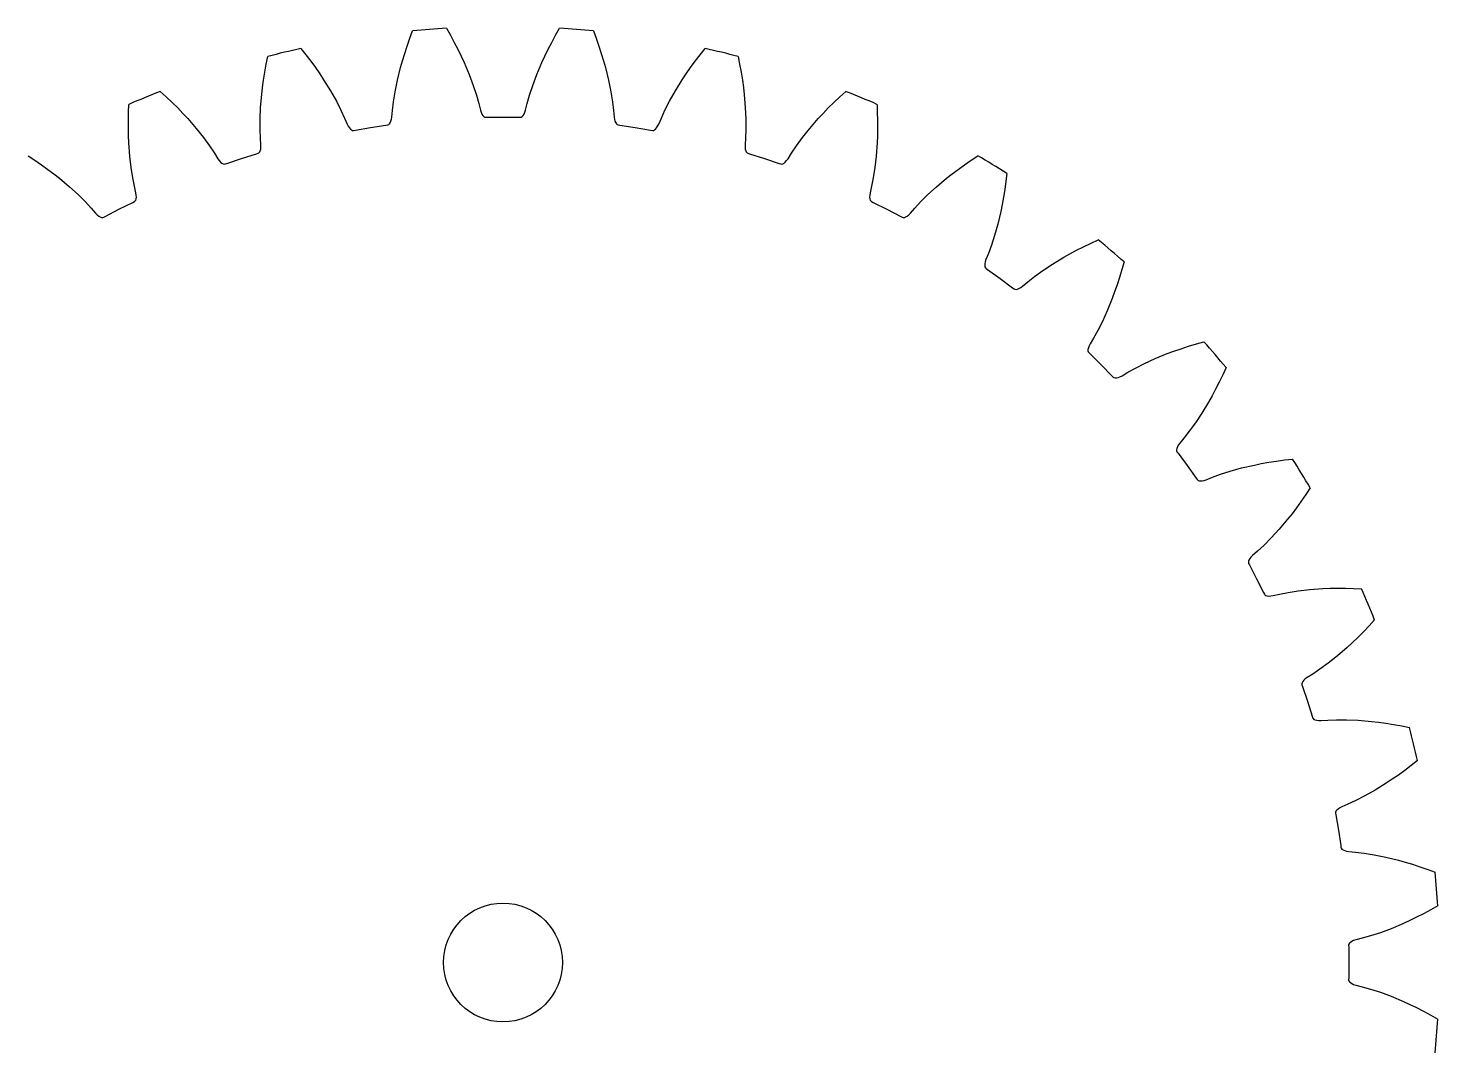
# Model space of a CAD drawing. Extents: x -31 to 91, y -31 to 31.
# Drawn here: x 44.03 to 91.44, y -3.04 to 31.44 of the extents above; entities that cross this region are included whole.
import ezdxf

# ---------------------------------------------------------------- set-up
doc = ezdxf.new("R2010")
doc.units = 0

msp = doc.modelspace()

# ---------------------------------------------------------------- linework, layer by layer
msp.add_circle((60, 0), 2)
msp.add_circle((60, 0), 2)
at = {"layer": 'layer0'}
for p, q in [((56.867, 31.103), (56.96, 31.353)), ((58.098, 31.442), (58.229, 31.21)), ((61.771, 31.21), (61.902, 31.442)), ((63.04, 31.353), (63.133, 31.103)), ((56.694, 30.59), (56.776, 30.841)), ((56.776, 30.841), (56.867, 31.103)), ((58.229, 31.21), (58.36, 30.966)), ((58.36, 30.966), (58.48, 30.731)), ((61.52, 30.731), (61.64, 30.966)), ((61.64, 30.966), (61.771, 31.21)), ((63.133, 31.103), (63.224, 30.841)), ((63.224, 30.841), (63.306, 30.59)), ((52.04, 30.23), (52.093, 30.491)), ((53.202, 30.758), (53.368, 30.549)), ((53.368, 30.549), (53.536, 30.328)), ((56.556, 30.118), (56.621, 30.348)), ((56.621, 30.348), (56.694, 30.59)), ((58.48, 30.731), (58.59, 30.503)), ((58.59, 30.503), (58.69, 30.286)), ((61.31, 30.286), (61.41, 30.503)), ((61.41, 30.503), (61.52, 30.731)), ((63.306, 30.59), (63.379, 30.348)), ((63.379, 30.348), (63.444, 30.118)), ((66.464, 30.328), (66.632, 30.549)), ((66.632, 30.549), (66.798, 30.758)), ((67.907, 30.491), (67.96, 30.23)), ((51.949, 29.696), (51.991, 29.957)), ((51.991, 29.957), (52.04, 30.23)), ((53.536, 30.328), (53.691, 30.115)), ((53.691, 30.115), (53.836, 29.907)), ((53.836, 29.907), (53.968, 29.708)), ((56.45, 29.69), (56.556, 30.118)), ((58.69, 30.286), (58.862, 29.879)), ((58.862, 29.879), (58.999, 29.511)), ((61.001, 29.511), (61.138, 29.879)), ((61.138, 29.879), (61.31, 30.286)), ((63.444, 30.118), (63.55, 29.69)), ((66.032, 29.708), (66.164, 29.907)), ((66.164, 29.907), (66.309, 30.115)), ((66.309, 30.115), (66.464, 30.328)), ((67.96, 30.23), (68.009, 29.957)), ((68.009, 29.957), (68.051, 29.696)), ((51.887, 29.208), (51.915, 29.446)), ((51.915, 29.446), (51.949, 29.696)), ((53.968, 29.708), (54.201, 29.333)), ((56.372, 29.305), (56.45, 29.69)), ((58.999, 29.511), (59.106, 29.184)), ((60.894, 29.184), (61.001, 29.511)), ((63.55, 29.69), (63.628, 29.305)), ((65.799, 29.333), (66.032, 29.708)), ((68.051, 29.696), (68.085, 29.446)), ((68.085, 29.446), (68.113, 29.208)), ((48.474, 29.316), (48.671, 29.135)), ((48.671, 29.135), (48.871, 28.944)), ((48.871, 28.944), (49.058, 28.757)), ((51.849, 28.769), (51.887, 29.208)), ((54.201, 29.333), (54.395, 28.991)), ((54.395, 28.991), (54.551, 28.685)), ((56.284, 28.674), (56.318, 28.965)), ((56.318, 28.965), (56.372, 29.305)), ((59.106, 29.184), (59.185, 28.903)), ((60.815, 28.903), (60.894, 29.184)), ((63.628, 29.305), (63.682, 28.965)), ((63.682, 28.965), (63.716, 28.674)), ((65.449, 28.685), (65.605, 28.991)), ((65.605, 28.991), (65.799, 29.333)), ((68.113, 29.208), (68.151, 28.769)), ((70.942, 28.757), (71.129, 28.944)), ((71.129, 28.944), (71.329, 29.135)), ((71.329, 29.135), (71.526, 29.316)), ((47.403, 28.335), (47.409, 28.612)), ((47.409, 28.612), (47.42, 28.879)), ((49.058, 28.757), (49.233, 28.575)), ((49.233, 28.575), (49.395, 28.399)), ((51.833, 28.376), (51.849, 28.769)), ((54.551, 28.685), (54.674, 28.419)), ((56.251, 28.375), (56.264, 28.453)), ((56.264, 28.453), (56.284, 28.674)), ((59.185, 28.903), (59.239, 28.687)), ((59.239, 28.687), (59.264, 28.612)), ((59.264, 28.612), (59.292, 28.551)), ((59.292, 28.551), (59.322, 28.503)), ((59.322, 28.503), (59.354, 28.47)), ((59.354, 28.47), (59.386, 28.45)), ((59.386, 28.45), (59.419, 28.444)), ((59.479, 28.445), (60, 28.45)), ((60, 28.45), (60.521, 28.445)), ((60.581, 28.444), (60.614, 28.45)), ((60.614, 28.45), (60.646, 28.47)), ((60.646, 28.47), (60.678, 28.503)), ((60.678, 28.503), (60.708, 28.551)), ((60.708, 28.551), (60.736, 28.612)), ((60.736, 28.612), (60.761, 28.687)), ((60.761, 28.687), (60.815, 28.903)), ((63.716, 28.674), (63.736, 28.453)), ((63.736, 28.453), (63.749, 28.375)), ((65.326, 28.419), (65.449, 28.685)), ((68.151, 28.769), (68.167, 28.376)), ((70.605, 28.399), (70.767, 28.575)), ((70.767, 28.575), (70.942, 28.757)), ((72.58, 28.879), (72.591, 28.612)), ((72.591, 28.612), (72.597, 28.335)), ((47.403, 28.071), (47.403, 28.335)), ((47.408, 27.819), (47.403, 28.071)), ((49.395, 28.399), (49.684, 28.065)), ((49.684, 28.065), (49.929, 27.758)), ((51.832, 28.032), (51.833, 28.376)), ((51.844, 27.74), (51.832, 28.032)), ((54.674, 28.419), (54.761, 28.214)), ((54.761, 28.214), (54.798, 28.145)), ((54.798, 28.145), (54.835, 28.089)), ((54.835, 28.089), (54.872, 28.046)), ((54.872, 28.046), (54.908, 28.018)), ((54.908, 28.018), (54.943, 28.004)), ((54.943, 28.004), (54.976, 28.003)), ((54.976, 28.003), (55.036, 28.014)), ((55.036, 28.014), (55.549, 28.1)), ((55.549, 28.1), (56.065, 28.177)), ((56.065, 28.177), (56.125, 28.185)), ((56.125, 28.185), (56.156, 28.196)), ((56.156, 28.196), (56.185, 28.22)), ((56.185, 28.22), (56.21, 28.258)), ((56.21, 28.258), (56.233, 28.31)), ((56.233, 28.31), (56.251, 28.375)), ((59.419, 28.444), (59.479, 28.445)), ((60.521, 28.445), (60.581, 28.444)), ((63.749, 28.375), (63.767, 28.31)), ((63.767, 28.31), (63.79, 28.258)), ((63.79, 28.258), (63.815, 28.22)), ((63.815, 28.22), (63.844, 28.196)), ((63.844, 28.196), (63.875, 28.185)), ((63.875, 28.185), (63.935, 28.177)), ((63.935, 28.177), (64.451, 28.1)), ((64.451, 28.1), (64.964, 28.014)), ((64.964, 28.014), (65.024, 28.003)), ((65.024, 28.003), (65.057, 28.004)), ((65.057, 28.004), (65.092, 28.018)), ((65.092, 28.018), (65.128, 28.046)), ((65.128, 28.046), (65.165, 28.089)), ((65.165, 28.089), (65.202, 28.145)), ((65.202, 28.145), (65.239, 28.214)), ((65.239, 28.214), (65.326, 28.419)), ((68.168, 28.032), (68.156, 27.74)), ((68.167, 28.376), (68.168, 28.032)), ((70.071, 27.758), (70.316, 28.065)), ((70.316, 28.065), (70.605, 28.399)), ((72.597, 28.071), (72.592, 27.819)), ((72.597, 28.335), (72.597, 28.071)), ((47.418, 27.58), (47.408, 27.819)), ((47.449, 27.139), (47.418, 27.58)), ((49.929, 27.758), (50.131, 27.48)), ((51.859, 27.518), (51.844, 27.74)), ((51.858, 27.439), (51.859, 27.518)), ((68.156, 27.74), (68.141, 27.518)), ((68.141, 27.518), (68.142, 27.439)), ((69.869, 27.48), (70.071, 27.758)), ((72.582, 27.58), (72.551, 27.139)), ((72.592, 27.819), (72.582, 27.58)), ((44.03, 27.152), (44.253, 27.004)), ((47.494, 26.749), (47.449, 27.139)), ((50.131, 27.48), (50.293, 27.236)), ((50.293, 27.236), (50.411, 27.047)), ((50.411, 27.047), (50.459, 26.984)), ((50.715, 26.892), (51.208, 27.058)), ((51.208, 27.058), (51.705, 27.214)), ((51.705, 27.214), (51.763, 27.232)), ((51.763, 27.232), (51.792, 27.247)), ((51.792, 27.247), (51.817, 27.276)), ((51.817, 27.276), (51.836, 27.318)), ((51.836, 27.318), (51.85, 27.372)), ((51.85, 27.372), (51.858, 27.439)), ((68.142, 27.439), (68.15, 27.372)), ((68.15, 27.372), (68.164, 27.318)), ((68.164, 27.318), (68.183, 27.276)), ((68.183, 27.276), (68.208, 27.247)), ((68.208, 27.247), (68.237, 27.232)), ((68.237, 27.232), (68.295, 27.214)), ((68.295, 27.214), (68.792, 27.058)), ((68.792, 27.058), (69.285, 26.892)), ((69.541, 26.984), (69.589, 27.047)), ((69.589, 27.047), (69.707, 27.236)), ((69.707, 27.236), (69.869, 27.48)), ((72.551, 27.139), (72.506, 26.749)), ((75.747, 27.004), (75.97, 27.152)), ((44.253, 27.004), (44.48, 26.846)), ((44.48, 26.846), (44.694, 26.691)), ((44.694, 26.691), (44.896, 26.539)), ((47.547, 26.409), (47.494, 26.749)), ((50.459, 26.984), (50.504, 26.935)), ((50.504, 26.935), (50.548, 26.899)), ((50.548, 26.899), (50.588, 26.877)), ((50.588, 26.877), (50.625, 26.868)), ((50.625, 26.868), (50.657, 26.872)), ((50.657, 26.872), (50.715, 26.892)), ((69.285, 26.892), (69.343, 26.872)), ((69.343, 26.872), (69.375, 26.868)), ((69.375, 26.868), (69.412, 26.877)), ((69.412, 26.877), (69.452, 26.899)), ((69.452, 26.899), (69.496, 26.935)), ((69.496, 26.935), (69.541, 26.984)), ((72.506, 26.749), (72.453, 26.409)), ((75.104, 26.539), (75.306, 26.691)), ((75.306, 26.691), (75.52, 26.846)), ((75.52, 26.846), (75.747, 27.004)), ((76.942, 26.556), (76.912, 26.29)), ((44.896, 26.539), (45.083, 26.39)), ((45.083, 26.39), (45.421, 26.106)), ((45.421, 26.106), (45.71, 25.84)), ((47.605, 26.122), (47.547, 26.409)), ((47.655, 25.906), (47.605, 26.122)), ((72.395, 26.122), (72.345, 25.906)), ((72.453, 26.409), (72.395, 26.122)), ((74.29, 25.84), (74.579, 26.106)), ((74.579, 26.106), (74.917, 26.39)), ((74.917, 26.39), (75.104, 26.539)), ((76.912, 26.29), (76.874, 26.016)), ((45.71, 25.84), (45.954, 25.597)), ((47.55, 25.581), (47.605, 25.608)), ((47.605, 25.608), (47.631, 25.628)), ((47.631, 25.628), (47.651, 25.66)), ((47.651, 25.66), (47.663, 25.704)), ((47.666, 25.827), (47.655, 25.906)), ((47.663, 25.704), (47.669, 25.76)), ((47.669, 25.76), (47.666, 25.827)), ((72.334, 25.827), (72.331, 25.76)), ((72.331, 25.76), (72.337, 25.704)), ((72.345, 25.906), (72.334, 25.827)), ((72.337, 25.704), (72.349, 25.66)), ((72.349, 25.66), (72.369, 25.628)), ((72.369, 25.628), (72.395, 25.608)), ((72.395, 25.608), (72.45, 25.581)), ((74.046, 25.597), (74.29, 25.84)), ((76.833, 25.755), (76.789, 25.506)), ((76.874, 26.016), (76.833, 25.755)), ((45.954, 25.597), (46.152, 25.382)), ((46.152, 25.382), (46.298, 25.215)), ((46.298, 25.215), (46.355, 25.159)), ((46.355, 25.159), (46.408, 25.118)), ((46.622, 25.109), (47.084, 25.349)), ((47.084, 25.349), (47.55, 25.581)), ((72.45, 25.581), (72.916, 25.349)), ((72.916, 25.349), (73.378, 25.109)), ((73.592, 25.118), (73.645, 25.159)), ((73.645, 25.159), (73.702, 25.215)), ((73.702, 25.215), (73.848, 25.382)), ((73.848, 25.382), (74.046, 25.597)), ((76.742, 25.272), (76.642, 24.842)), ((76.789, 25.506), (76.742, 25.272)), ((46.408, 25.118), (46.456, 25.089)), ((46.456, 25.089), (46.499, 25.073)), ((46.499, 25.073), (46.537, 25.07)), ((46.537, 25.07), (46.569, 25.08)), ((46.569, 25.08), (46.622, 25.109)), ((73.378, 25.109), (73.431, 25.08)), ((73.431, 25.08), (73.463, 25.07)), ((73.463, 25.07), (73.501, 25.073)), ((73.501, 25.073), (73.544, 25.089)), ((73.544, 25.089), (73.592, 25.118)), ((76.642, 24.842), (76.536, 24.463)), ((76.536, 24.463), (76.431, 24.136)), ((79.528, 24.088), (79.778, 24.208)), ((79.778, 24.208), (80.021, 24.319)), ((76.329, 23.862), (76.246, 23.655)), ((76.431, 24.136), (76.329, 23.862)), ((78.484, 23.504), (78.861, 23.732)), ((78.861, 23.732), (79.07, 23.849)), ((79.07, 23.849), (79.293, 23.968)), ((79.293, 23.968), (79.528, 24.088)), ((76.209, 23.514), (76.206, 23.458)), ((76.206, 23.458), (76.211, 23.412)), ((76.223, 23.58), (76.209, 23.514)), ((76.211, 23.412), (76.226, 23.377)), ((76.246, 23.655), (76.223, 23.58)), ((76.226, 23.377), (76.249, 23.353)), ((76.249, 23.353), (76.298, 23.319)), ((76.298, 23.319), (76.722, 23.017)), ((77.877, 23.085), (78.156, 23.287)), ((78.156, 23.287), (78.484, 23.504)), ((80.816, 23.321), (80.737, 23.056)), ((80.888, 23.578), (80.816, 23.321)), ((76.722, 23.017), (77.141, 22.707)), ((77.413, 22.715), (77.477, 22.761)), ((77.477, 22.761), (77.648, 22.904)), ((77.648, 22.904), (77.877, 23.085)), ((80.655, 22.805), (80.572, 22.566)), ((80.737, 23.056), (80.655, 22.805)), ((77.141, 22.707), (77.189, 22.67)), ((77.189, 22.67), (77.219, 22.656)), ((77.219, 22.656), (77.257, 22.653)), ((77.257, 22.653), (77.302, 22.661)), ((77.302, 22.661), (77.354, 22.682)), ((77.354, 22.682), (77.413, 22.715)), ((80.489, 22.342), (80.323, 21.933)), ((80.572, 22.566), (80.489, 22.342)), ((80.323, 21.933), (80.16, 21.575)), ((80.16, 21.575), (80.004, 21.269)), ((79.861, 21.014), (79.746, 20.823)), ((80.004, 21.269), (79.861, 21.014)), ((83.321, 20.816), (83.578, 20.888)), ((79.676, 20.634), (79.674, 20.588)), ((79.674, 20.588), (79.683, 20.551)), ((79.688, 20.689), (79.676, 20.634)), ((79.683, 20.551), (79.702, 20.524)), ((79.712, 20.752), (79.688, 20.689)), ((79.702, 20.524), (79.746, 20.482)), ((79.746, 20.823), (79.712, 20.752)), ((79.746, 20.482), (80.117, 20.117)), ((81.933, 20.323), (82.342, 20.489)), ((82.342, 20.489), (82.566, 20.572)), ((82.566, 20.572), (82.805, 20.655)), ((82.805, 20.655), (83.056, 20.737)), ((83.056, 20.737), (83.321, 20.816)), ((80.117, 20.117), (80.482, 19.746)), ((81.014, 19.861), (81.269, 20.004)), ((81.269, 20.004), (81.575, 20.16)), ((81.575, 20.16), (81.933, 20.323)), ((84.319, 20.021), (84.208, 19.778)), ((80.482, 19.746), (80.524, 19.702)), ((80.524, 19.702), (80.551, 19.683)), ((80.551, 19.683), (80.588, 19.674)), ((80.588, 19.674), (80.634, 19.676)), ((80.634, 19.676), (80.689, 19.688)), ((80.689, 19.688), (80.752, 19.712)), ((80.752, 19.712), (80.823, 19.746)), ((80.823, 19.746), (81.014, 19.861)), ((84.088, 19.528), (83.968, 19.293)), ((84.208, 19.778), (84.088, 19.528)), ((83.849, 19.07), (83.732, 18.861)), ((83.968, 19.293), (83.849, 19.07)), ((83.732, 18.861), (83.504, 18.484)), ((83.287, 18.156), (83.085, 17.877)), ((83.504, 18.484), (83.287, 18.156)), ((82.904, 17.648), (82.761, 17.477)), ((83.085, 17.877), (82.904, 17.648)), ((82.661, 17.302), (82.653, 17.257)), ((82.653, 17.257), (82.656, 17.219)), ((82.656, 17.219), (82.67, 17.189)), ((82.682, 17.354), (82.661, 17.302)), ((82.67, 17.189), (82.707, 17.141)), ((82.715, 17.413), (82.682, 17.354)), ((82.707, 17.141), (83.017, 16.722)), ((82.761, 17.477), (82.715, 17.413)), ((83.017, 16.722), (83.319, 16.298)), ((84.463, 16.536), (84.842, 16.642)), ((84.842, 16.642), (85.272, 16.742)), ((85.272, 16.742), (85.506, 16.789)), ((85.506, 16.789), (85.755, 16.833)), ((85.755, 16.833), (86.016, 16.874)), ((86.016, 16.874), (86.29, 16.912)), ((86.29, 16.912), (86.556, 16.942)), ((83.319, 16.298), (83.353, 16.249)), ((83.353, 16.249), (83.377, 16.226)), ((83.377, 16.226), (83.412, 16.211)), ((83.412, 16.211), (83.458, 16.206)), ((83.458, 16.206), (83.514, 16.209)), ((83.514, 16.209), (83.58, 16.223)), ((83.58, 16.223), (83.655, 16.246)), ((83.655, 16.246), (83.862, 16.329)), ((83.862, 16.329), (84.136, 16.431)), ((84.136, 16.431), (84.463, 16.536)), ((87.004, 15.747), (86.846, 15.52)), ((87.152, 15.97), (87.004, 15.747)), ((86.691, 15.306), (86.539, 15.104)), ((86.846, 15.52), (86.691, 15.306)), ((86.39, 14.917), (86.106, 14.579)), ((86.539, 15.104), (86.39, 14.917)), ((85.84, 14.29), (85.597, 14.046)), ((86.106, 14.579), (85.84, 14.29)), ((85.382, 13.848), (85.215, 13.702)), ((85.597, 14.046), (85.382, 13.848)), ((85.073, 13.501), (85.07, 13.463)), ((85.07, 13.463), (85.08, 13.431)), ((85.089, 13.544), (85.073, 13.501)), ((85.08, 13.431), (85.109, 13.378)), ((85.118, 13.592), (85.089, 13.544)), ((85.109, 13.378), (85.349, 12.916)), ((85.159, 13.645), (85.118, 13.592)), ((85.215, 13.702), (85.159, 13.645)), ((85.349, 12.916), (85.581, 12.45)), ((85.581, 12.45), (85.608, 12.395)), ((85.608, 12.395), (85.628, 12.369)), ((85.628, 12.369), (85.66, 12.349)), ((85.66, 12.349), (85.704, 12.337)), ((85.704, 12.337), (85.76, 12.331)), ((85.76, 12.331), (85.827, 12.334)), ((85.827, 12.334), (85.906, 12.345)), ((85.906, 12.345), (86.122, 12.395)), ((86.122, 12.395), (86.409, 12.453)), ((86.409, 12.453), (86.749, 12.506)), ((86.749, 12.506), (87.139, 12.551)), ((87.139, 12.551), (87.58, 12.582)), ((87.58, 12.582), (87.819, 12.592)), ((87.819, 12.592), (88.071, 12.597)), ((88.071, 12.597), (88.335, 12.597)), ((88.335, 12.597), (88.612, 12.591)), ((88.612, 12.591), (88.879, 12.58)), ((89.316, 11.526), (89.135, 11.329)), ((88.757, 10.942), (88.575, 10.767)), ((88.944, 11.129), (88.757, 10.942)), ((89.135, 11.329), (88.944, 11.129)), ((88.399, 10.605), (88.065, 10.316)), ((88.575, 10.767), (88.399, 10.605)), ((87.758, 10.071), (87.48, 9.869)), ((88.065, 10.316), (87.758, 10.071)), ((86.935, 9.496), (86.899, 9.452)), ((86.984, 9.541), (86.935, 9.496)), ((87.047, 9.589), (86.984, 9.541)), ((87.236, 9.707), (87.047, 9.589)), ((87.48, 9.869), (87.236, 9.707)), ((86.877, 9.412), (86.868, 9.375)), ((86.868, 9.375), (86.872, 9.343)), ((86.872, 9.343), (86.892, 9.285)), ((86.899, 9.452), (86.877, 9.412)), ((86.892, 9.285), (87.058, 8.792)), ((87.058, 8.792), (87.214, 8.295)), ((87.214, 8.295), (87.232, 8.237)), ((87.232, 8.237), (87.247, 8.208)), ((87.247, 8.208), (87.276, 8.183)), ((87.276, 8.183), (87.318, 8.164)), ((87.318, 8.164), (87.372, 8.15)), ((87.372, 8.15), (87.439, 8.142)), ((87.439, 8.142), (87.518, 8.141)), ((87.518, 8.141), (87.74, 8.156)), ((87.74, 8.156), (88.032, 8.168)), ((88.032, 8.168), (88.376, 8.167)), ((88.376, 8.167), (88.769, 8.151)), ((88.769, 8.151), (89.208, 8.113)), ((89.208, 8.113), (89.446, 8.085)), ((89.446, 8.085), (89.696, 8.051)), ((89.696, 8.051), (89.957, 8.009)), ((89.957, 8.009), (90.23, 7.96)), ((90.23, 7.96), (90.491, 7.907)), ((90.758, 6.798), (90.549, 6.632)), ((89.907, 6.164), (89.708, 6.032)), ((90.115, 6.309), (89.907, 6.164)), ((90.328, 6.464), (90.115, 6.309)), ((90.549, 6.632), (90.328, 6.464)), ((89.333, 5.799), (88.991, 5.605)), ((89.708, 6.032), (89.333, 5.799)), ((88.214, 5.239), (88.145, 5.202)), ((88.419, 5.326), (88.214, 5.239)), ((88.685, 5.449), (88.419, 5.326)), ((88.991, 5.605), (88.685, 5.449)), ((88.004, 5.057), (88.003, 5.024)), ((88.003, 5.024), (88.014, 4.964)), ((88.018, 5.092), (88.004, 5.057)), ((88.014, 4.964), (88.1, 4.451)), ((88.046, 5.128), (88.018, 5.092)), ((88.089, 5.165), (88.046, 5.128)), ((88.145, 5.202), (88.089, 5.165)), ((88.1, 4.451), (88.177, 3.935)), ((88.177, 3.935), (88.185, 3.875)), ((88.185, 3.875), (88.196, 3.844)), ((88.196, 3.844), (88.22, 3.815)), ((88.22, 3.815), (88.258, 3.79)), ((88.258, 3.79), (88.31, 3.767)), ((88.31, 3.767), (88.375, 3.749)), ((88.375, 3.749), (88.453, 3.736)), ((88.453, 3.736), (88.674, 3.716)), ((88.674, 3.716), (88.965, 3.682)), ((88.965, 3.682), (89.305, 3.628)), ((89.305, 3.628), (89.69, 3.55)), ((89.69, 3.55), (90.118, 3.444)), ((90.118, 3.444), (90.348, 3.379)), ((90.348, 3.379), (90.59, 3.306)), ((90.59, 3.306), (90.841, 3.224)), ((90.841, 3.224), (91.103, 3.133)), ((91.103, 3.133), (91.353, 3.04)), ((91.442, 1.902), (91.21, 1.771)), ((90.731, 1.52), (90.503, 1.41)), ((90.966, 1.64), (90.731, 1.52)), ((91.21, 1.771), (90.966, 1.64)), ((89.511, 1.001), (89.184, 0.894)), ((89.879, 1.138), (89.511, 1.001)), ((90.286, 1.31), (89.879, 1.138)), ((90.503, 1.41), (90.286, 1.31)), ((88.45, 0.614), (88.444, 0.581)), ((88.444, 0.581), (88.445, 0.521)), ((88.445, 0.521), (88.45, 0)), ((88.47, 0.646), (88.45, 0.614)), ((88.503, 0.678), (88.47, 0.646)), ((88.551, 0.708), (88.503, 0.678)), ((88.612, 0.736), (88.551, 0.708)), ((88.687, 0.761), (88.612, 0.736)), ((88.903, 0.815), (88.687, 0.761)), ((89.184, 0.894), (88.903, 0.815)), ((88.45, 0), (88.445, -0.521)), ((88.445, -0.521), (88.444, -0.581)), ((88.444, -0.581), (88.45, -0.614)), ((88.45, -0.614), (88.47, -0.646)), ((88.47, -0.646), (88.503, -0.678)), ((88.503, -0.678), (88.551, -0.708)), ((88.551, -0.708), (88.612, -0.736)), ((88.612, -0.736), (88.687, -0.761)), ((88.687, -0.761), (88.903, -0.815)), ((88.903, -0.815), (89.184, -0.894)), ((89.184, -0.894), (89.511, -1.001)), ((89.511, -1.001), (89.879, -1.138)), ((89.879, -1.138), (90.286, -1.31)), ((90.286, -1.31), (90.503, -1.41)), ((90.503, -1.41), (90.731, -1.52)), ((90.731, -1.52), (90.966, -1.64)), ((90.966, -1.64), (91.21, -1.771)), ((91.21, -1.771), (91.442, -1.902))]:
    msp.add_line(p, q, dxfattribs=at)
for start, end in [(93.4624, 95.5376), (84.4624, 86.5376), (102.4624, 104.5376), (75.4624, 77.5376), (111.4624, 113.5376), (66.4624, 68.5376), (57.4624, 59.5376), (48.4624, 50.5376), (39.4624, 41.5376), (30.4624, 32.5376), (21.4624, 23.5376), (12.4624, 14.5376), (3.4624, 5.5376), (354.4624, 356.5376)]:
    msp.add_arc((60, 0), 31.5, start, end, dxfattribs=at)
at = {"layer": 'layer2'}
for p, q in [((56.867, 31.103), (56.96, 31.353)), ((58.098, 31.442), (58.229, 31.21)), ((61.771, 31.21), (61.902, 31.442)), ((63.04, 31.353), (63.133, 31.103)), ((56.694, 30.59), (56.776, 30.841)), ((56.776, 30.841), (56.867, 31.103)), ((58.229, 31.21), (58.36, 30.966)), ((58.36, 30.966), (58.48, 30.731)), ((61.52, 30.731), (61.64, 30.966)), ((61.64, 30.966), (61.771, 31.21)), ((63.133, 31.103), (63.224, 30.841)), ((63.224, 30.841), (63.306, 30.59)), ((52.04, 30.23), (52.093, 30.491)), ((53.202, 30.758), (53.368, 30.549)), ((53.368, 30.549), (53.536, 30.328)), ((56.556, 30.118), (56.621, 30.348)), ((56.621, 30.348), (56.694, 30.59)), ((58.48, 30.731), (58.59, 30.503)), ((58.59, 30.503), (58.69, 30.286)), ((61.31, 30.286), (61.41, 30.503)), ((61.41, 30.503), (61.52, 30.731)), ((63.306, 30.59), (63.379, 30.348)), ((63.379, 30.348), (63.444, 30.118)), ((66.464, 30.328), (66.632, 30.549)), ((66.632, 30.549), (66.798, 30.758)), ((67.907, 30.491), (67.96, 30.23)), ((51.949, 29.696), (51.991, 29.957)), ((51.991, 29.957), (52.04, 30.23)), ((53.536, 30.328), (53.691, 30.115)), ((53.691, 30.115), (53.836, 29.907)), ((53.836, 29.907), (53.968, 29.708)), ((56.45, 29.69), (56.556, 30.118)), ((58.69, 30.286), (58.862, 29.879)), ((58.862, 29.879), (58.999, 29.511)), ((61.001, 29.511), (61.138, 29.879)), ((61.138, 29.879), (61.31, 30.286)), ((63.444, 30.118), (63.55, 29.69)), ((66.032, 29.708), (66.164, 29.907)), ((66.164, 29.907), (66.309, 30.115)), ((66.309, 30.115), (66.464, 30.328)), ((67.96, 30.23), (68.009, 29.957)), ((68.009, 29.957), (68.051, 29.696)), ((51.887, 29.208), (51.915, 29.446)), ((51.915, 29.446), (51.949, 29.696)), ((53.968, 29.708), (54.201, 29.333)), ((56.372, 29.305), (56.45, 29.69)), ((58.999, 29.511), (59.106, 29.184)), ((60.894, 29.184), (61.001, 29.511)), ((63.55, 29.69), (63.628, 29.305)), ((65.799, 29.333), (66.032, 29.708)), ((68.051, 29.696), (68.085, 29.446)), ((68.085, 29.446), (68.113, 29.208)), ((48.474, 29.316), (48.671, 29.135)), ((48.671, 29.135), (48.871, 28.944)), ((48.871, 28.944), (49.058, 28.757)), ((51.849, 28.769), (51.887, 29.208)), ((54.201, 29.333), (54.395, 28.991)), ((54.395, 28.991), (54.551, 28.685)), ((56.284, 28.674), (56.318, 28.965)), ((56.318, 28.965), (56.372, 29.305)), ((59.106, 29.184), (59.185, 28.903)), ((60.815, 28.903), (60.894, 29.184)), ((63.628, 29.305), (63.682, 28.965)), ((63.682, 28.965), (63.716, 28.674)), ((65.449, 28.685), (65.605, 28.991)), ((65.605, 28.991), (65.799, 29.333)), ((68.113, 29.208), (68.151, 28.769)), ((70.942, 28.757), (71.129, 28.944)), ((71.129, 28.944), (71.329, 29.135)), ((71.329, 29.135), (71.526, 29.316)), ((47.403, 28.335), (47.409, 28.612)), ((47.409, 28.612), (47.42, 28.879)), ((49.058, 28.757), (49.233, 28.575)), ((49.233, 28.575), (49.395, 28.399)), ((51.833, 28.376), (51.849, 28.769)), ((54.551, 28.685), (54.674, 28.419)), ((56.251, 28.375), (56.264, 28.453)), ((56.264, 28.453), (56.284, 28.674)), ((59.185, 28.903), (59.239, 28.687)), ((59.239, 28.687), (59.264, 28.612)), ((59.264, 28.612), (59.292, 28.551)), ((59.292, 28.551), (59.322, 28.503)), ((59.322, 28.503), (59.354, 28.47)), ((59.354, 28.47), (59.386, 28.45)), ((59.386, 28.45), (59.419, 28.444)), ((59.479, 28.445), (60, 28.45)), ((60, 28.45), (60.521, 28.445)), ((60.581, 28.444), (60.614, 28.45)), ((60.614, 28.45), (60.646, 28.47)), ((60.646, 28.47), (60.678, 28.503)), ((60.678, 28.503), (60.708, 28.551)), ((60.708, 28.551), (60.736, 28.612)), ((60.736, 28.612), (60.761, 28.687)), ((60.761, 28.687), (60.815, 28.903)), ((63.716, 28.674), (63.736, 28.453)), ((63.736, 28.453), (63.749, 28.375)), ((65.326, 28.419), (65.449, 28.685)), ((68.151, 28.769), (68.167, 28.376)), ((70.605, 28.399), (70.767, 28.575)), ((70.767, 28.575), (70.942, 28.757)), ((72.58, 28.879), (72.591, 28.612)), ((72.591, 28.612), (72.597, 28.335)), ((47.403, 28.071), (47.403, 28.335)), ((47.408, 27.819), (47.403, 28.071)), ((49.395, 28.399), (49.684, 28.065)), ((49.684, 28.065), (49.929, 27.758)), ((51.832, 28.032), (51.833, 28.376)), ((51.844, 27.74), (51.832, 28.032)), ((54.674, 28.419), (54.761, 28.214)), ((54.761, 28.214), (54.798, 28.145)), ((54.798, 28.145), (54.835, 28.089)), ((54.835, 28.089), (54.872, 28.046)), ((54.872, 28.046), (54.908, 28.018)), ((54.908, 28.018), (54.943, 28.004)), ((54.943, 28.004), (54.976, 28.003)), ((54.976, 28.003), (55.036, 28.014)), ((55.036, 28.014), (55.549, 28.1)), ((55.549, 28.1), (56.065, 28.177)), ((56.065, 28.177), (56.125, 28.185)), ((56.125, 28.185), (56.156, 28.196)), ((56.156, 28.196), (56.185, 28.22)), ((56.185, 28.22), (56.21, 28.258)), ((56.21, 28.258), (56.233, 28.31)), ((56.233, 28.31), (56.251, 28.375)), ((59.419, 28.444), (59.479, 28.445)), ((60.521, 28.445), (60.581, 28.444)), ((63.749, 28.375), (63.767, 28.31)), ((63.767, 28.31), (63.79, 28.258)), ((63.79, 28.258), (63.815, 28.22)), ((63.815, 28.22), (63.844, 28.196)), ((63.844, 28.196), (63.875, 28.185)), ((63.875, 28.185), (63.935, 28.177)), ((63.935, 28.177), (64.451, 28.1)), ((64.451, 28.1), (64.964, 28.014)), ((64.964, 28.014), (65.024, 28.003)), ((65.024, 28.003), (65.057, 28.004)), ((65.057, 28.004), (65.092, 28.018)), ((65.092, 28.018), (65.128, 28.046)), ((65.128, 28.046), (65.165, 28.089)), ((65.165, 28.089), (65.202, 28.145)), ((65.202, 28.145), (65.239, 28.214)), ((65.239, 28.214), (65.326, 28.419)), ((68.168, 28.032), (68.156, 27.74)), ((68.167, 28.376), (68.168, 28.032)), ((70.071, 27.758), (70.316, 28.065)), ((70.316, 28.065), (70.605, 28.399)), ((72.597, 28.071), (72.592, 27.819)), ((72.597, 28.335), (72.597, 28.071)), ((47.418, 27.58), (47.408, 27.819)), ((47.449, 27.139), (47.418, 27.58)), ((49.929, 27.758), (50.131, 27.48)), ((51.859, 27.518), (51.844, 27.74)), ((51.858, 27.439), (51.859, 27.518)), ((68.156, 27.74), (68.141, 27.518)), ((68.141, 27.518), (68.142, 27.439)), ((69.869, 27.48), (70.071, 27.758)), ((72.582, 27.58), (72.551, 27.139)), ((72.592, 27.819), (72.582, 27.58)), ((44.03, 27.152), (44.253, 27.004)), ((47.494, 26.749), (47.449, 27.139)), ((50.131, 27.48), (50.293, 27.236)), ((50.293, 27.236), (50.411, 27.047)), ((50.411, 27.047), (50.459, 26.984)), ((50.715, 26.892), (51.208, 27.058)), ((51.208, 27.058), (51.705, 27.214)), ((51.705, 27.214), (51.763, 27.232)), ((51.763, 27.232), (51.792, 27.247)), ((51.792, 27.247), (51.817, 27.276)), ((51.817, 27.276), (51.836, 27.318)), ((51.836, 27.318), (51.85, 27.372)), ((51.85, 27.372), (51.858, 27.439)), ((68.142, 27.439), (68.15, 27.372)), ((68.15, 27.372), (68.164, 27.318)), ((68.164, 27.318), (68.183, 27.276)), ((68.183, 27.276), (68.208, 27.247)), ((68.208, 27.247), (68.237, 27.232)), ((68.237, 27.232), (68.295, 27.214)), ((68.295, 27.214), (68.792, 27.058)), ((68.792, 27.058), (69.285, 26.892)), ((69.541, 26.984), (69.589, 27.047)), ((69.589, 27.047), (69.707, 27.236)), ((69.707, 27.236), (69.869, 27.48)), ((72.551, 27.139), (72.506, 26.749)), ((75.747, 27.004), (75.97, 27.152)), ((44.253, 27.004), (44.48, 26.846)), ((44.48, 26.846), (44.694, 26.691)), ((44.694, 26.691), (44.896, 26.539)), ((47.547, 26.409), (47.494, 26.749)), ((50.459, 26.984), (50.504, 26.935)), ((50.504, 26.935), (50.548, 26.899)), ((50.548, 26.899), (50.588, 26.877)), ((50.588, 26.877), (50.625, 26.868)), ((50.625, 26.868), (50.657, 26.872)), ((50.657, 26.872), (50.715, 26.892)), ((69.285, 26.892), (69.343, 26.872)), ((69.343, 26.872), (69.375, 26.868)), ((69.375, 26.868), (69.412, 26.877)), ((69.412, 26.877), (69.452, 26.899)), ((69.452, 26.899), (69.496, 26.935)), ((69.496, 26.935), (69.541, 26.984)), ((72.506, 26.749), (72.453, 26.409)), ((75.104, 26.539), (75.306, 26.691)), ((75.306, 26.691), (75.52, 26.846)), ((75.52, 26.846), (75.747, 27.004)), ((76.942, 26.556), (76.912, 26.29)), ((44.896, 26.539), (45.083, 26.39)), ((45.083, 26.39), (45.421, 26.106)), ((45.421, 26.106), (45.71, 25.84)), ((47.605, 26.122), (47.547, 26.409)), ((47.655, 25.906), (47.605, 26.122)), ((72.395, 26.122), (72.345, 25.906)), ((72.453, 26.409), (72.395, 26.122)), ((74.29, 25.84), (74.579, 26.106)), ((74.579, 26.106), (74.917, 26.39)), ((74.917, 26.39), (75.104, 26.539)), ((76.912, 26.29), (76.874, 26.016)), ((45.71, 25.84), (45.954, 25.597)), ((47.55, 25.581), (47.605, 25.608)), ((47.605, 25.608), (47.631, 25.628)), ((47.631, 25.628), (47.651, 25.66)), ((47.651, 25.66), (47.663, 25.704)), ((47.666, 25.827), (47.655, 25.906)), ((47.663, 25.704), (47.669, 25.76)), ((47.669, 25.76), (47.666, 25.827)), ((72.334, 25.827), (72.331, 25.76)), ((72.331, 25.76), (72.337, 25.704)), ((72.345, 25.906), (72.334, 25.827)), ((72.337, 25.704), (72.349, 25.66)), ((72.349, 25.66), (72.369, 25.628)), ((72.369, 25.628), (72.395, 25.608)), ((72.395, 25.608), (72.45, 25.581)), ((74.046, 25.597), (74.29, 25.84)), ((76.833, 25.755), (76.789, 25.506)), ((76.874, 26.016), (76.833, 25.755)), ((45.954, 25.597), (46.152, 25.382)), ((46.152, 25.382), (46.298, 25.215)), ((46.298, 25.215), (46.355, 25.159)), ((46.355, 25.159), (46.408, 25.118)), ((46.622, 25.109), (47.084, 25.349)), ((47.084, 25.349), (47.55, 25.581)), ((72.45, 25.581), (72.916, 25.349)), ((72.916, 25.349), (73.378, 25.109)), ((73.592, 25.118), (73.645, 25.159)), ((73.645, 25.159), (73.702, 25.215)), ((73.702, 25.215), (73.848, 25.382)), ((73.848, 25.382), (74.046, 25.597)), ((76.742, 25.272), (76.642, 24.842)), ((76.789, 25.506), (76.742, 25.272)), ((46.408, 25.118), (46.456, 25.089)), ((46.456, 25.089), (46.499, 25.073)), ((46.499, 25.073), (46.537, 25.07)), ((46.537, 25.07), (46.569, 25.08)), ((46.569, 25.08), (46.622, 25.109)), ((73.378, 25.109), (73.431, 25.08)), ((73.431, 25.08), (73.463, 25.07)), ((73.463, 25.07), (73.501, 25.073)), ((73.501, 25.073), (73.544, 25.089)), ((73.544, 25.089), (73.592, 25.118)), ((76.642, 24.842), (76.536, 24.463)), ((76.536, 24.463), (76.431, 24.136)), ((79.528, 24.088), (79.778, 24.208)), ((79.778, 24.208), (80.021, 24.319)), ((76.329, 23.862), (76.246, 23.655)), ((76.431, 24.136), (76.329, 23.862)), ((78.484, 23.504), (78.861, 23.732)), ((78.861, 23.732), (79.07, 23.849)), ((79.07, 23.849), (79.293, 23.968)), ((79.293, 23.968), (79.528, 24.088)), ((76.209, 23.514), (76.206, 23.458)), ((76.206, 23.458), (76.211, 23.412)), ((76.223, 23.58), (76.209, 23.514)), ((76.211, 23.412), (76.226, 23.377)), ((76.246, 23.655), (76.223, 23.58)), ((76.226, 23.377), (76.249, 23.353)), ((76.249, 23.353), (76.298, 23.319)), ((76.298, 23.319), (76.722, 23.017)), ((77.877, 23.085), (78.156, 23.287)), ((78.156, 23.287), (78.484, 23.504)), ((80.816, 23.321), (80.737, 23.056)), ((80.888, 23.578), (80.816, 23.321)), ((76.722, 23.017), (77.141, 22.707)), ((77.413, 22.715), (77.477, 22.761)), ((77.477, 22.761), (77.648, 22.904)), ((77.648, 22.904), (77.877, 23.085)), ((80.655, 22.805), (80.572, 22.566)), ((80.737, 23.056), (80.655, 22.805)), ((77.141, 22.707), (77.189, 22.67)), ((77.189, 22.67), (77.219, 22.656)), ((77.219, 22.656), (77.257, 22.653)), ((77.257, 22.653), (77.302, 22.661)), ((77.302, 22.661), (77.354, 22.682)), ((77.354, 22.682), (77.413, 22.715)), ((80.489, 22.342), (80.323, 21.933)), ((80.572, 22.566), (80.489, 22.342)), ((80.323, 21.933), (80.16, 21.575)), ((80.16, 21.575), (80.004, 21.269)), ((79.861, 21.014), (79.746, 20.823)), ((80.004, 21.269), (79.861, 21.014)), ((83.321, 20.816), (83.578, 20.888)), ((79.676, 20.634), (79.674, 20.588)), ((79.674, 20.588), (79.683, 20.551)), ((79.688, 20.689), (79.676, 20.634)), ((79.683, 20.551), (79.702, 20.524)), ((79.712, 20.752), (79.688, 20.689)), ((79.702, 20.524), (79.746, 20.482)), ((79.746, 20.823), (79.712, 20.752)), ((79.746, 20.482), (80.117, 20.117)), ((81.933, 20.323), (82.342, 20.489)), ((82.342, 20.489), (82.566, 20.572)), ((82.566, 20.572), (82.805, 20.655)), ((82.805, 20.655), (83.056, 20.737)), ((83.056, 20.737), (83.321, 20.816)), ((80.117, 20.117), (80.482, 19.746)), ((81.014, 19.861), (81.269, 20.004)), ((81.269, 20.004), (81.575, 20.16)), ((81.575, 20.16), (81.933, 20.323)), ((84.319, 20.021), (84.208, 19.778)), ((80.482, 19.746), (80.524, 19.702)), ((80.524, 19.702), (80.551, 19.683)), ((80.551, 19.683), (80.588, 19.674)), ((80.588, 19.674), (80.634, 19.676)), ((80.634, 19.676), (80.689, 19.688)), ((80.689, 19.688), (80.752, 19.712)), ((80.752, 19.712), (80.823, 19.746)), ((80.823, 19.746), (81.014, 19.861)), ((84.088, 19.528), (83.968, 19.293)), ((84.208, 19.778), (84.088, 19.528)), ((83.849, 19.07), (83.732, 18.861)), ((83.968, 19.293), (83.849, 19.07)), ((83.732, 18.861), (83.504, 18.484)), ((83.287, 18.156), (83.085, 17.877)), ((83.504, 18.484), (83.287, 18.156)), ((82.904, 17.648), (82.761, 17.477)), ((83.085, 17.877), (82.904, 17.648)), ((82.661, 17.302), (82.653, 17.257)), ((82.653, 17.257), (82.656, 17.219)), ((82.656, 17.219), (82.67, 17.189)), ((82.682, 17.354), (82.661, 17.302)), ((82.67, 17.189), (82.707, 17.141)), ((82.715, 17.413), (82.682, 17.354)), ((82.707, 17.141), (83.017, 16.722)), ((82.761, 17.477), (82.715, 17.413)), ((83.017, 16.722), (83.319, 16.298)), ((84.463, 16.536), (84.842, 16.642)), ((84.842, 16.642), (85.272, 16.742)), ((85.272, 16.742), (85.506, 16.789)), ((85.506, 16.789), (85.755, 16.833)), ((85.755, 16.833), (86.016, 16.874)), ((86.016, 16.874), (86.29, 16.912)), ((86.29, 16.912), (86.556, 16.942)), ((83.319, 16.298), (83.353, 16.249)), ((83.353, 16.249), (83.377, 16.226)), ((83.377, 16.226), (83.412, 16.211)), ((83.412, 16.211), (83.458, 16.206)), ((83.458, 16.206), (83.514, 16.209)), ((83.514, 16.209), (83.58, 16.223)), ((83.58, 16.223), (83.655, 16.246)), ((83.655, 16.246), (83.862, 16.329)), ((83.862, 16.329), (84.136, 16.431)), ((84.136, 16.431), (84.463, 16.536)), ((87.004, 15.747), (86.846, 15.52)), ((87.152, 15.97), (87.004, 15.747)), ((86.691, 15.306), (86.539, 15.104)), ((86.846, 15.52), (86.691, 15.306)), ((86.39, 14.917), (86.106, 14.579)), ((86.539, 15.104), (86.39, 14.917)), ((85.84, 14.29), (85.597, 14.046)), ((86.106, 14.579), (85.84, 14.29)), ((85.382, 13.848), (85.215, 13.702)), ((85.597, 14.046), (85.382, 13.848)), ((85.073, 13.501), (85.07, 13.463)), ((85.07, 13.463), (85.08, 13.431)), ((85.089, 13.544), (85.073, 13.501)), ((85.08, 13.431), (85.109, 13.378)), ((85.118, 13.592), (85.089, 13.544)), ((85.109, 13.378), (85.349, 12.916)), ((85.159, 13.645), (85.118, 13.592)), ((85.215, 13.702), (85.159, 13.645)), ((85.349, 12.916), (85.581, 12.45)), ((85.581, 12.45), (85.608, 12.395)), ((85.608, 12.395), (85.628, 12.369)), ((85.628, 12.369), (85.66, 12.349)), ((85.66, 12.349), (85.704, 12.337)), ((85.704, 12.337), (85.76, 12.331)), ((85.76, 12.331), (85.827, 12.334)), ((85.827, 12.334), (85.906, 12.345)), ((85.906, 12.345), (86.122, 12.395)), ((86.122, 12.395), (86.409, 12.453)), ((86.409, 12.453), (86.749, 12.506)), ((86.749, 12.506), (87.139, 12.551)), ((87.139, 12.551), (87.58, 12.582)), ((87.58, 12.582), (87.819, 12.592)), ((87.819, 12.592), (88.071, 12.597)), ((88.071, 12.597), (88.335, 12.597)), ((88.335, 12.597), (88.612, 12.591)), ((88.612, 12.591), (88.879, 12.58)), ((89.316, 11.526), (89.135, 11.329)), ((88.757, 10.942), (88.575, 10.767)), ((88.944, 11.129), (88.757, 10.942)), ((89.135, 11.329), (88.944, 11.129)), ((88.399, 10.605), (88.065, 10.316)), ((88.575, 10.767), (88.399, 10.605)), ((87.758, 10.071), (87.48, 9.869)), ((88.065, 10.316), (87.758, 10.071)), ((86.935, 9.496), (86.899, 9.452)), ((86.984, 9.541), (86.935, 9.496)), ((87.047, 9.589), (86.984, 9.541)), ((87.236, 9.707), (87.047, 9.589)), ((87.48, 9.869), (87.236, 9.707)), ((86.877, 9.412), (86.868, 9.375)), ((86.868, 9.375), (86.872, 9.343)), ((86.872, 9.343), (86.892, 9.285)), ((86.899, 9.452), (86.877, 9.412)), ((86.892, 9.285), (87.058, 8.792)), ((87.058, 8.792), (87.214, 8.295)), ((87.214, 8.295), (87.232, 8.237)), ((87.232, 8.237), (87.247, 8.208)), ((87.247, 8.208), (87.276, 8.183)), ((87.276, 8.183), (87.318, 8.164)), ((87.318, 8.164), (87.372, 8.15)), ((87.372, 8.15), (87.439, 8.142)), ((87.439, 8.142), (87.518, 8.141)), ((87.518, 8.141), (87.74, 8.156)), ((87.74, 8.156), (88.032, 8.168)), ((88.032, 8.168), (88.376, 8.167)), ((88.376, 8.167), (88.769, 8.151)), ((88.769, 8.151), (89.208, 8.113)), ((89.208, 8.113), (89.446, 8.085)), ((89.446, 8.085), (89.696, 8.051)), ((89.696, 8.051), (89.957, 8.009)), ((89.957, 8.009), (90.23, 7.96)), ((90.23, 7.96), (90.491, 7.907)), ((90.758, 6.798), (90.549, 6.632)), ((89.907, 6.164), (89.708, 6.032)), ((90.115, 6.309), (89.907, 6.164)), ((90.328, 6.464), (90.115, 6.309)), ((90.549, 6.632), (90.328, 6.464)), ((89.333, 5.799), (88.991, 5.605)), ((89.708, 6.032), (89.333, 5.799)), ((88.214, 5.239), (88.145, 5.202)), ((88.419, 5.326), (88.214, 5.239)), ((88.685, 5.449), (88.419, 5.326)), ((88.991, 5.605), (88.685, 5.449)), ((88.004, 5.057), (88.003, 5.024)), ((88.003, 5.024), (88.014, 4.964)), ((88.018, 5.092), (88.004, 5.057)), ((88.014, 4.964), (88.1, 4.451)), ((88.046, 5.128), (88.018, 5.092)), ((88.089, 5.165), (88.046, 5.128)), ((88.145, 5.202), (88.089, 5.165)), ((88.1, 4.451), (88.177, 3.935)), ((88.177, 3.935), (88.185, 3.875)), ((88.185, 3.875), (88.196, 3.844)), ((88.196, 3.844), (88.22, 3.815)), ((88.22, 3.815), (88.258, 3.79)), ((88.258, 3.79), (88.31, 3.767)), ((88.31, 3.767), (88.375, 3.749)), ((88.375, 3.749), (88.453, 3.736)), ((88.453, 3.736), (88.674, 3.716)), ((88.674, 3.716), (88.965, 3.682)), ((88.965, 3.682), (89.305, 3.628)), ((89.305, 3.628), (89.69, 3.55)), ((89.69, 3.55), (90.118, 3.444)), ((90.118, 3.444), (90.348, 3.379)), ((90.348, 3.379), (90.59, 3.306)), ((90.59, 3.306), (90.841, 3.224)), ((90.841, 3.224), (91.103, 3.133)), ((91.103, 3.133), (91.353, 3.04)), ((91.442, 1.902), (91.21, 1.771)), ((90.731, 1.52), (90.503, 1.41)), ((90.966, 1.64), (90.731, 1.52)), ((91.21, 1.771), (90.966, 1.64)), ((89.511, 1.001), (89.184, 0.894)), ((89.879, 1.138), (89.511, 1.001)), ((90.286, 1.31), (89.879, 1.138)), ((90.503, 1.41), (90.286, 1.31)), ((88.45, 0.614), (88.444, 0.581)), ((88.444, 0.581), (88.445, 0.521)), ((88.445, 0.521), (88.45, 0)), ((88.47, 0.646), (88.45, 0.614)), ((88.503, 0.678), (88.47, 0.646)), ((88.551, 0.708), (88.503, 0.678)), ((88.612, 0.736), (88.551, 0.708)), ((88.687, 0.761), (88.612, 0.736)), ((88.903, 0.815), (88.687, 0.761)), ((89.184, 0.894), (88.903, 0.815)), ((88.45, 0), (88.445, -0.521)), ((88.445, -0.521), (88.444, -0.581)), ((88.444, -0.581), (88.45, -0.614)), ((88.45, -0.614), (88.47, -0.646)), ((88.47, -0.646), (88.503, -0.678)), ((88.503, -0.678), (88.551, -0.708)), ((88.551, -0.708), (88.612, -0.736)), ((88.612, -0.736), (88.687, -0.761)), ((88.687, -0.761), (88.903, -0.815)), ((88.903, -0.815), (89.184, -0.894)), ((89.184, -0.894), (89.511, -1.001)), ((89.511, -1.001), (89.879, -1.138)), ((89.879, -1.138), (90.286, -1.31)), ((90.286, -1.31), (90.503, -1.41)), ((90.503, -1.41), (90.731, -1.52)), ((90.731, -1.52), (90.966, -1.64)), ((90.966, -1.64), (91.21, -1.771)), ((91.21, -1.771), (91.442, -1.902))]:
    msp.add_line(p, q, dxfattribs=at)
for start, end in [(93.4624, 95.5376), (84.4624, 86.5376), (102.4624, 104.5376), (75.4624, 77.5376), (111.4624, 113.5376), (66.4624, 68.5376), (57.4624, 59.5376), (48.4624, 50.5376), (39.4624, 41.5376), (30.4624, 32.5376), (21.4624, 23.5376), (12.4624, 14.5376), (3.4624, 5.5376), (354.4624, 356.5376)]:
    msp.add_arc((60, 0), 31.5, start, end, dxfattribs=at)

doc.saveas('drawing.dxf')
